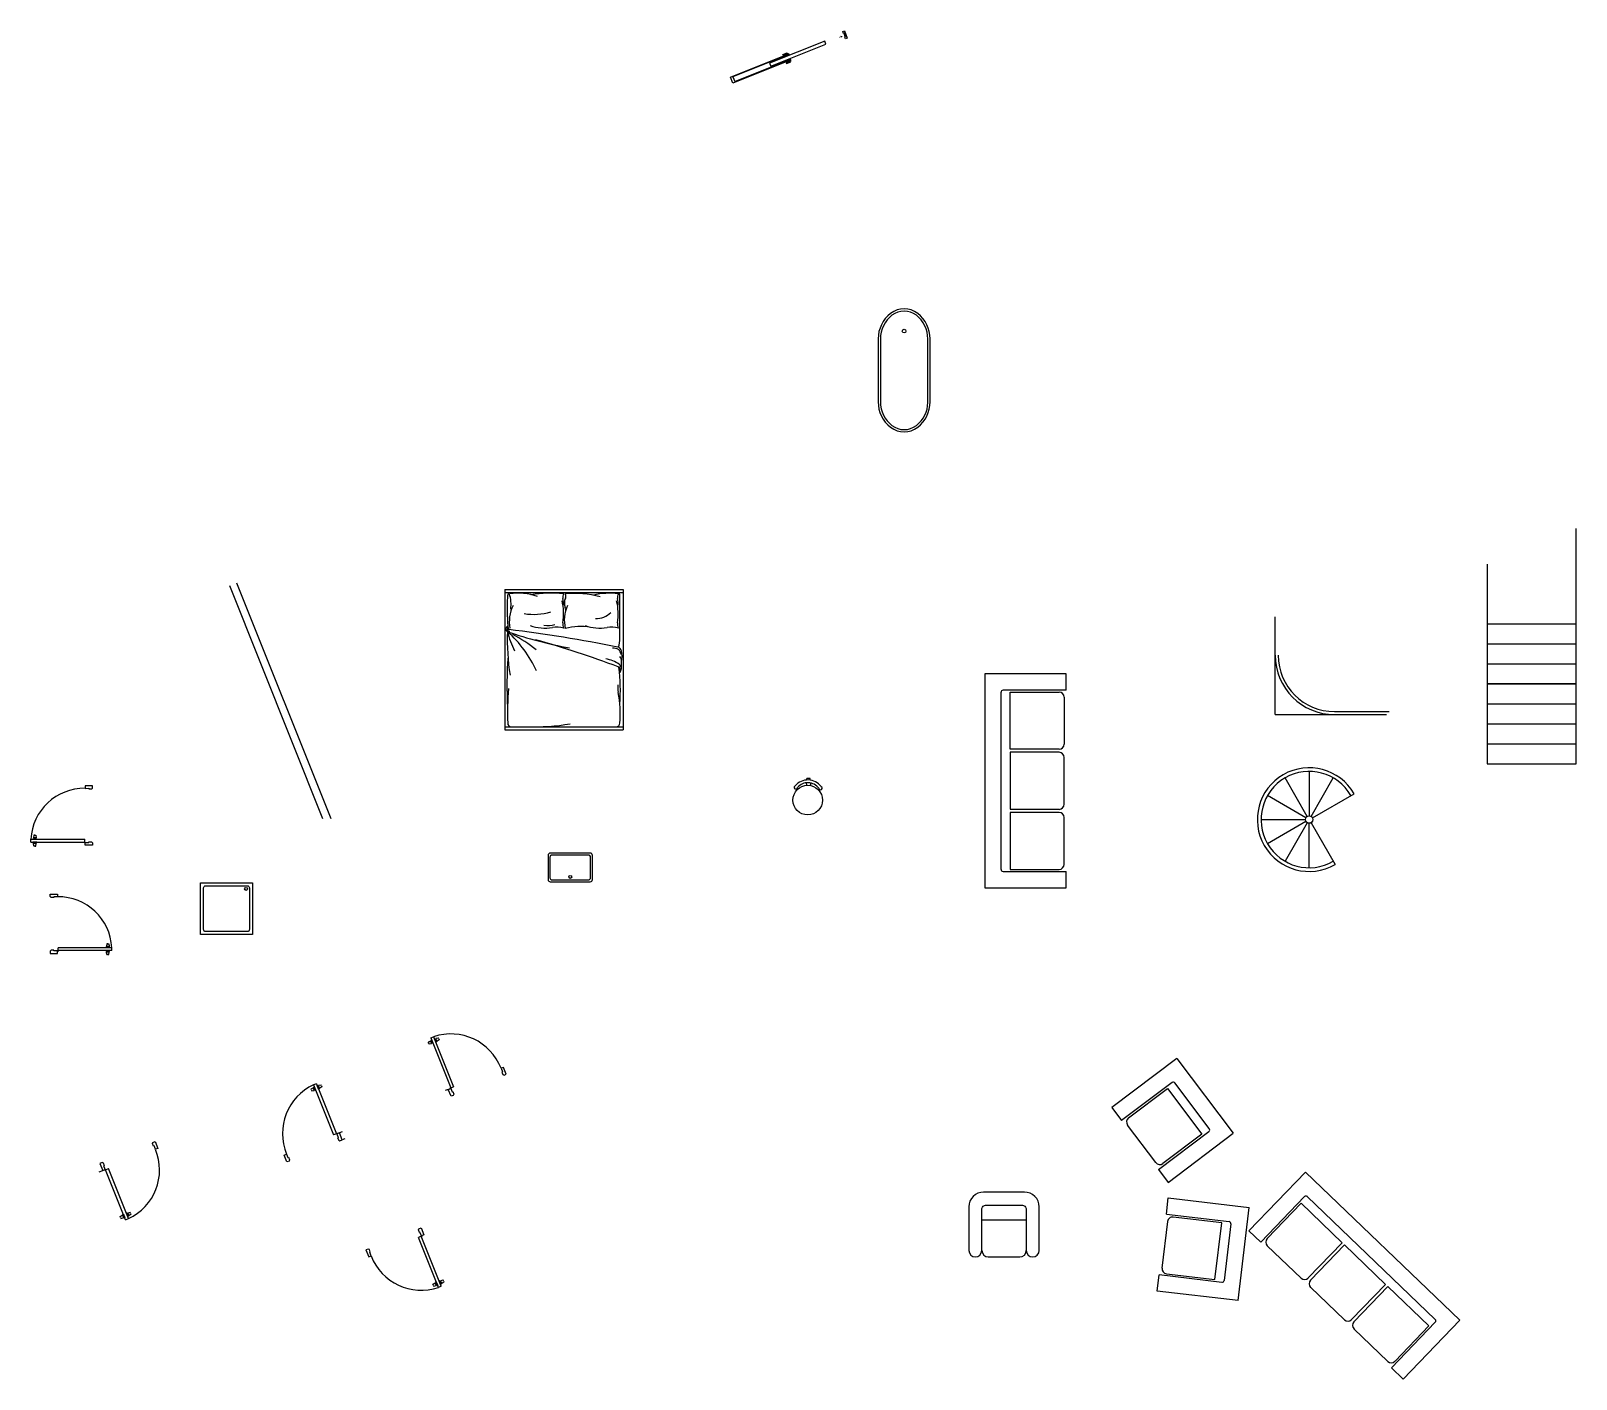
# Model space of a CAD drawing. Header units: millimetres. Extents: x -4534 to 16991, y -2575 to 14176.
# Drawn here: x -4534 to -2447, y 6933 to 8753 of the extents above; entities that cross this region are included whole.
import ezdxf

# ---------------------------------------------------------------- set-up
doc = ezdxf.new("R2010")
doc.units = ezdxf.units.MM

msp = doc.modelspace()

# ---------------------------------------------------------------- linework, layer by layer
for p, q in [((-3431.4, 8743.4), (-3435.1, 8752.7)), ((-2447, 7763.1), (-2447, 8081.1)), ((-2567, 8033.1), (-2567, 7763.1)), ((-4139.3, 7689.1), (-4264.9, 8003.6)), ((-4128.4, 7689.2), (-4255.6, 8007.3)), ((-3893.6, 7998.7), (-3733.8, 7998.7)), ((-3893.6, 7998.7), (-3893.6, 7809.3)), ((-3893.6, 7994.7), (-3733.8, 7994.7)), ((-3733.8, 7998.7), (-3733.8, 7809.3)), ((-3738.5, 7933.1), (-3738.5, 7990.9)), ((-2853.3, 7829.8), (-2853.3, 7961.6)), ((-2567, 7952.1), (-2447, 7952.1)), ((-2567, 7925.1), (-2447, 7925.1)), ((-3736.5, 7891.7), (-3738.5, 7886.1)), ((-3736.2, 7893.4), (-3736.2, 7902.6)), ((-2567, 7898.1), (-2447, 7898.1)), ((-3245.7, 7884.8), (-3245.7, 7596)), ((-3135.6, 7884.8), (-3245.7, 7884.8)), ((-3135.6, 7862.8), (-3135.6, 7884.8)), ((-3223.7, 7860), (-3223.7, 7620.7)), ((-3135.6, 7862.8), (-3220.9, 7862.8)), ((-3211.3, 7860), (-3145.3, 7860)), ((-3211.3, 7783), (-3211.3, 7860)), ((-3138.4, 7853.2), (-3138.4, 7789.9)), ((-2853.3, 7829.8), (-2703.3, 7829.8)), ((-2773.3, 7833.8), (-2699.3, 7833.8)), ((-2567, 7844.1), (-2447, 7844.1)), ((-3893.6, 7813.4), (-3733.8, 7813.4)), ((-3893.6, 7809.3), (-3733.8, 7809.3)), ((-3893.6, 7809.3), (-3733.8, 7809.3)), ((-2567, 7817.1), (-2447, 7817.1)), ((-2567, 7790.1), (-2447, 7790.1)), ((-3145.3, 7783), (-3211.3, 7783)), ((-3145.3, 7778.9), (-3211.3, 7778.9)), ((-3211.3, 7778.9), (-3211.3, 7701.9)), ((-3138.4, 7708.7), (-3138.4, 7772)), ((-2567, 7763.1), (-2447, 7763.1)), ((-3486.1, 7741.4), (-3486.1, 7743.3)), ((-3481.6, 7743.3), (-3486.1, 7743.3)), ((-3481.6, 7741.3), (-3481.6, 7743.3)), ((-2810, 7692.3), (-2840, 7744.3)), ((-2807.5, 7753), (-2807.5, 7693)), ((-2805, 7692.3), (-2775, 7744.3)), ((-4450.5, 7733.8), (-4460.5, 7733.8)), ((-4460.5, 7733.8), (-4460.5, 7730.3)), ((-4460.5, 7730.2), (-4455.4, 7730.3)), ((-4455.4, 7730.3), (-4455.4, 7729.4)), ((-4455.4, 7729.4), (-4451.8, 7729.4)), ((-4451.8, 7729.4), (-4450.5, 7730.6)), ((-4450.5, 7730.6), (-4450.5, 7733.8)), ((-3486.8, 7737.7), (-3486.5, 7734.2)), ((-3480.6, 7737.4), (-3481.2, 7734)), ((-2803.1, 7690.5), (-2746.8, 7723)), ((-3211.3, 7701.9), (-3145.3, 7701.9)), ((-2811.8, 7690.5), (-2863.8, 7720.5)), ((-3211.3, 7697.7), (-3211.3, 7620.7)), ((-3145.3, 7697.7), (-3211.3, 7697.7)), ((-3138.4, 7627.6), (-3138.4, 7690.9)), ((-2872.5, 7688), (-2812.5, 7688)), ((-2811.8, 7685.5), (-2863.8, 7655.5)), ((-2810, 7683.7), (-2840, 7631.7)), ((-2807.5, 7623), (-2807.5, 7683)), ((-2805, 7683.7), (-2772.5, 7627.4)), ((-4533.7, 7657.6), (-4533.7, 7661.5)), ((-4533.7, 7661.5), (-4461, 7661.5)), ((-4531.1, 7662.1), (-4525.8, 7662.1)), ((-4531.1, 7662.1), (-4531.1, 7661.8)), ((-4531.1, 7661.6), (-4531.1, 7662.1)), ((-4525.8, 7661.6), (-4531.1, 7661.6)), ((-4529.8, 7666.8), (-4530.3, 7663.6)), ((-4526.7, 7663.4), (-4530.1, 7663.4)), ((-4528.4, 7667), (-4529.6, 7667)), ((-4529.5, 7663), (-4529.5, 7663.4)), ((-4528.4, 7667), (-4527.2, 7667)), ((-4527.4, 7663), (-4527.4, 7663.4)), ((-4527.1, 7666.8), (-4526.5, 7663.6)), ((-4525.8, 7662.1), (-4525.8, 7661.6)), ((-4461, 7657.6), (-4461, 7661.5)), ((-4533.7, 7657.6), (-4461, 7657.6)), ((-4525.8, 7657.5), (-4531.1, 7657.5)), ((-4531.1, 7657.5), (-4531.1, 7657.1)), ((-4531.1, 7657.1), (-4531.1, 7657.3)), ((-4531.1, 7657.1), (-4525.8, 7657.1)), ((-4529.8, 7652.4), (-4530.3, 7655.6)), ((-4526.7, 7655.8), (-4530.1, 7655.8)), ((-4528.4, 7652.2), (-4529.6, 7652.2)), ((-4529.5, 7656.2), (-4529.5, 7655.8)), ((-4528.4, 7652.2), (-4527.2, 7652.2)), ((-4527.4, 7656.2), (-4527.4, 7655.8)), ((-4527.1, 7652.4), (-4526.5, 7655.6)), ((-4525.8, 7657.1), (-4525.8, 7657.5)), ((-4460.5, 7653.5), (-4460.5, 7657.1)), ((-4460.5, 7657.1), (-4455.4, 7657.1)), ((-4450.5, 7653.5), (-4460.5, 7653.5)), ((-4455.4, 7657.1), (-4455.4, 7658)), ((-4455.4, 7658), (-4451.8, 7658)), ((-4451.8, 7658), (-4450.5, 7656.7)), ((-4450.5, 7656.7), (-4450.5, 7653.5)), ((-3835.4, 7639.7), (-3835.4, 7607)), ((-3778.4, 7642.7), (-3832.4, 7642.7)), ((-3780.9, 7640.2), (-3829.9, 7640.2)), ((-3775.4, 7607), (-3775.4, 7639.7)), ((-3832.9, 7637.2), (-3832.9, 7609.5)), ((-3777.9, 7609.5), (-3777.9, 7637.2)), ((-3220.9, 7618), (-3135.6, 7618)), ((-3211.3, 7620.7), (-3145.3, 7620.7)), ((-3135.6, 7596), (-3135.6, 7618)), ((-3832.4, 7604), (-3778.4, 7604)), ((-3829.9, 7606.5), (-3780.9, 7606.5)), ((-3245.7, 7596), (-3135.6, 7596)), ((-4507.7, 7587.3), (-4497.7, 7587.3)), ((-4507.7, 7584.1), (-4507.7, 7587.3)), ((-4506.4, 7582.9), (-4507.7, 7584.1)), ((-4502.7, 7582.9), (-4506.4, 7582.9)), ((-4497.7, 7583.7), (-4502.7, 7583.7)), ((-4502.7, 7583.7), (-4502.7, 7582.9)), ((-4497.7, 7587.3), (-4497.7, 7583.7)), ((-4497.1, 7511.1), (-4497.1, 7515)), ((-4424.4, 7515), (-4497.1, 7515)), ((-4427.1, 7515.6), (-4432.4, 7515.6)), ((-4432.4, 7515.6), (-4432.4, 7515.1)), ((-4432.4, 7515.1), (-4427.1, 7515.1)), ((-4431.1, 7520.3), (-4431.7, 7517.1)), ((-4431.5, 7516.9), (-4428, 7516.9)), ((-4429.8, 7520.4), (-4430.9, 7520.4)), ((-4430.8, 7516.4), (-4430.8, 7516.9)), ((-4429.8, 7520.4), (-4428.6, 7520.4)), ((-4428.7, 7516.4), (-4428.7, 7516.9)), ((-4428.4, 7520.3), (-4427.9, 7517.1)), ((-4427.1, 7515.6), (-4427.1, 7515.3)), ((-4427.1, 7515.1), (-4427.1, 7515.6)), ((-4424.4, 7511.1), (-4424.4, 7515)), ((-4506.4, 7511.5), (-4507.7, 7510.2)), ((-4507.7, 7510.2), (-4507.7, 7507)), ((-4507.7, 7507), (-4497.7, 7507)), ((-4502.7, 7511.5), (-4506.4, 7511.5)), ((-4502.7, 7510.6), (-4502.7, 7511.5)), ((-4497.7, 7510.6), (-4502.7, 7510.6)), ((-4497.7, 7507), (-4497.7, 7510.6)), ((-4424.4, 7511.1), (-4497.1, 7511.1)), ((-4432.4, 7510.6), (-4432.4, 7511)), ((-4432.4, 7511), (-4427.1, 7511)), ((-4427.1, 7510.6), (-4432.4, 7510.6)), ((-4431.1, 7505.8), (-4431.7, 7509)), ((-4431.5, 7509.3), (-4428, 7509.3)), ((-4429.8, 7505.7), (-4430.9, 7505.7)), ((-4430.8, 7509.7), (-4430.8, 7509.3)), ((-4429.8, 7505.7), (-4428.6, 7505.7)), ((-4428.7, 7509.7), (-4428.7, 7509.3)), ((-4428.4, 7505.8), (-4427.9, 7509)), ((-4427.1, 7511), (-4427.1, 7510.6)), ((-4427.1, 7510.6), (-4427.1, 7510.8)), ((-3996.6, 7386.3), (-3997, 7387.4)), ((-3996.9, 7387.6), (-3994.2, 7389.3)), ((-3992.6, 7386), (-3993.9, 7389.2)), ((-3993.3, 7388.7), (-3993.7, 7388.6)), ((-3993.5, 7393.2), (-3989.9, 7394.7)), ((-3993.5, 7393.2), (-3966.5, 7325.8)), ((-3992.6, 7390.7), (-3993, 7390.6)), ((-3993, 7390.6), (-3992.8, 7390.7)), ((-3993, 7390.6), (-3991.1, 7385.6)), ((-3990.6, 7385.8), (-3992.6, 7390.7)), ((-3989.9, 7394.7), (-3962.9, 7327.2)), ((-3988.8, 7392.3), (-3988.4, 7392.4)), ((-3986.9, 7387.3), (-3988.8, 7392.3)), ((-3988.4, 7392.4), (-3988.6, 7392.3)), ((-3988.4, 7392.4), (-3986.4, 7387.5)), ((-3987, 7391.3), (-3986.6, 7391.4)), ((-3986.4, 7387.5), (-3986.9, 7387.3)), ((-3985.5, 7388.8), (-3986.8, 7392.1)), ((-3983.5, 7393), (-3986.7, 7392.3)), ((-3986.2, 7389.3), (-3985.8, 7389.5)), ((-3982.5, 7390.5), (-3985.3, 7388.8)), ((-3982.9, 7391.8), (-3983.3, 7392.9)), ((-3982.9, 7391.8), (-3982.5, 7390.7)), ((-3996.6, 7386.3), (-3996.1, 7385.2)), ((-3995.9, 7385.1), (-3992.8, 7385.8)), ((-3992.5, 7386.8), (-3992.9, 7386.6)), ((-3991.1, 7385.6), (-3990.6, 7385.8)), ((-3895.6, 7353.5), (-3898.9, 7352.2)), ((-3898.9, 7352.2), (-3897, 7347.5)), ((-3897, 7347.5), (-3897.8, 7347.2)), ((-3897.8, 7347.2), (-3896.5, 7343.8)), ((-3891.9, 7344.2), (-3895.6, 7353.5)), ((-2986.2, 7365.4), (-3074, 7299.1)), ((-2986.2, 7365.4), (-2910, 7264.4)), ((-4155.3, 7324.3), (-4152.5, 7326)), ((-4151, 7322.7), (-4152.3, 7325.9)), ((-4151.6, 7325.4), (-4152, 7325.2)), ((-4148.2, 7331.4), (-4151.9, 7329.9)), ((-4151.9, 7329.9), (-4124.9, 7262.4)), ((-4151, 7327.4), (-4151.4, 7327.2)), ((-4151.4, 7327.2), (-4151.2, 7327.3)), ((-4151.4, 7327.2), (-4149.4, 7322.3)), ((-4149, 7322.5), (-4151, 7327.4)), ((-4148.2, 7331.4), (-4121.2, 7263.9)), ((-4147.2, 7328.9), (-4146.7, 7329.1)), ((-4145.2, 7324), (-4147.2, 7328.9)), ((-4146.7, 7329.1), (-4147, 7329)), ((-4146.7, 7329.1), (-4144.8, 7324.1)), ((-4145.3, 7327.9), (-4144.9, 7328.1)), ((-4143.9, 7325.5), (-4145.2, 7328.7)), ((-4141.9, 7329.6), (-4145, 7329)), ((-4144.5, 7326), (-4144.1, 7326.1)), ((-4140.9, 7327.1), (-4143.6, 7325.4)), ((-4141.2, 7328.4), (-4141.7, 7329.5)), ((-4141.2, 7328.4), (-4140.8, 7327.3)), ((-3970.1, 7323.7), (-3966.8, 7325)), ((-3966.8, 7325), (-3965, 7320.3)), ((-3966.5, 7325.8), (-3962.9, 7327.2)), ((-3896.5, 7343.8), (-3894.8, 7343.1)), ((-3894.8, 7343.1), (-3891.9, 7344.2)), ((-2992.7, 7332.9), (-3060.8, 7281.6)), ((-3051.4, 7285.2), (-2998.7, 7324.9)), ((-2998.7, 7324.9), (-2952.3, 7263.4)), ((-2942.5, 7270.9), (-2988.8, 7332.4)), ((-4154.9, 7323), (-4155.4, 7324.1)), ((-4154.9, 7323), (-4154.5, 7321.9)), ((-4154.3, 7321.8), (-4151.1, 7322.4)), ((-4150.8, 7323.5), (-4151.2, 7323.3)), ((-4149.4, 7322.3), (-4149, 7322.5)), ((-4144.8, 7324.1), (-4145.2, 7324)), ((-3970.1, 7323.7), (-3974.2, 7322.1)), ((-3966.4, 7314.4), (-3970.1, 7323.7)), ((-3963.5, 7315.6), (-3966.4, 7314.4)), ((-3965, 7320.3), (-3964.1, 7320.7)), ((-3964.1, 7320.7), (-3962.8, 7317.3)), ((-3962.8, 7317.3), (-3963.5, 7315.6)), ((-3074, 7299.1), (-3060.8, 7281.6)), ((-4121.2, 7263.9), (-4124.9, 7262.4)), ((-4117.2, 7264.9), (-4120.5, 7263.6)), ((-4120.5, 7263.6), (-4118.6, 7258.9)), ((-4113.5, 7266.4), (-4117.2, 7264.9)), ((-4113.5, 7255.6), (-4117.2, 7264.9)), ((-3014.7, 7225), (-3052.8, 7275.5)), ((-3011.1, 7215.7), (-2943, 7267)), ((-2952.3, 7263.4), (-3005, 7223.7)), ((-2997.8, 7198.1), (-2910, 7264.4)), ((-4369.6, 7250.6), (-4368.9, 7252.2)), ((-4368.2, 7247.2), (-4369.6, 7250.6)), ((-4368.9, 7252.2), (-4365.9, 7253.4)), ((-4367.4, 7247.5), (-4368.2, 7247.2)), ((-4365.6, 7242.8), (-4367.4, 7247.5)), ((-4365.9, 7253.4), (-4362.2, 7244.1)), ((-4362.2, 7244.1), (-4365.5, 7242.8)), ((-4118.6, 7258.9), (-4119.5, 7258.5)), ((-4119.5, 7258.5), (-4118.1, 7255.1)), ((-4118.1, 7255.1), (-4116.5, 7254.4)), ((-4116.5, 7254.4), (-4113.5, 7255.6)), ((-4437.5, 7224.8), (-4440.5, 7223.6)), ((-4440.5, 7223.6), (-4436.8, 7214.3)), ((-4435.9, 7224.1), (-4437.5, 7224.8)), ((-4434.5, 7220.7), (-4435.9, 7224.1)), ((-4435.4, 7220.3), (-4434.5, 7220.7)), ((-4433.5, 7215.6), (-4435.4, 7220.3)), ((-4191.8, 7235.1), (-4188.5, 7236.4)), ((-4188, 7225.8), (-4191.8, 7235.1)), ((-4188.4, 7236.4), (-4186.6, 7231.7)), ((-4185.1, 7227), (-4188, 7225.8)), ((-4186.6, 7231.7), (-4185.8, 7232)), ((-4185.8, 7232), (-4184.4, 7228.6)), ((-4184.4, 7228.6), (-4185.1, 7227)), ((-4441.7, 7212.4), (-4436.8, 7214.3)), ((-4436.8, 7214.3), (-4433.5, 7215.6)), ((-4432.8, 7215.3), (-4429.1, 7216.8)), ((-4405.8, 7147.8), (-4432.8, 7215.3)), ((-4402.1, 7149.3), (-4429.1, 7216.8)), ((-3011.1, 7215.7), (-2997.8, 7198.1)), ((-2812.6, 7212), (-2888.8, 7132.6)), ((-2604.2, 7012), (-2812.6, 7212)), ((-2813.9, 7178.9), (-2872.9, 7117.4)), ((-2637.3, 7013.2), (-2810, 7179)), ((-4399.7, 7157.5), (-4402.9, 7156.8)), ((-3000.4, 7155.2), (-2997.8, 7177.1)), ((-2997.8, 7177.1), (-2888.6, 7164.1)), ((-2903.4, 7038.5), (-2888.6, 7164.1)), ((-2818.5, 7170), (-2864.3, 7122.4)), ((-2763, 7116.7), (-2818.5, 7170)), ((-4412.8, 7150.8), (-4413.2, 7151.9)), ((-4413.1, 7152.1), (-4410.4, 7153.8)), ((-4412.8, 7150.8), (-4412.3, 7149.7)), ((-4412.1, 7149.6), (-4409, 7150.2)), ((-4410.1, 7153.7), (-4408.8, 7150.5)), ((-4409.4, 7153.2), (-4409.9, 7153.1)), ((-4409.2, 7155.1), (-4408.8, 7155.2)), ((-4407.2, 7150.1), (-4409.2, 7155.1)), ((-4408.7, 7151.3), (-4409.1, 7151.1)), ((-4408.8, 7155.2), (-4406.8, 7150.3)), ((-4406.8, 7150.3), (-4407.2, 7150.1)), ((-4407.2, 7150.1), (-4407, 7150.2)), ((-4405.8, 7147.8), (-4402.1, 7149.3)), ((-4404.6, 7156.9), (-4405, 7156.7)), ((-4405, 7156.7), (-4403, 7151.8)), ((-4402.6, 7152), (-4404.6, 7156.9)), ((-4403.2, 7155.7), (-4402.8, 7155.9)), ((-4403, 7156.5), (-4401.7, 7153.3)), ((-4403, 7151.8), (-4402.6, 7152)), ((-4402.6, 7152), (-4402.8, 7151.9)), ((-4402.4, 7153.8), (-4402, 7154)), ((-4398.7, 7154.9), (-4401.5, 7153.2)), ((-4399.1, 7156.3), (-4399.5, 7157.3)), ((-4399.1, 7156.3), (-4398.6, 7155.2)), ((-4009.8, 7135.5), (-4006.8, 7136.7)), ((-4006.8, 7136.7), (-4003.1, 7127.4)), ((-3249.6, 7147.6), (-3189.6, 7147.6)), ((-2998.8, 7145.3), (-3006.3, 7082.5)), ((-3000.4, 7155.2), (-2915.7, 7145.2)), ((-2925.6, 7143.6), (-2991.2, 7151.3)), ((-2934.7, 7067.1), (-2925.6, 7143.6)), ((-2913.3, 7142.1), (-2922.4, 7065.6)), ((-4010.4, 7133.9), (-4009.8, 7135.5)), ((-4009.1, 7130.5), (-4010.4, 7133.9)), ((-4006.7, 7125.4), (-4010.3, 7123.9)), ((-3983.3, 7056.4), (-4010.3, 7123.9)), ((-4008.3, 7130.8), (-4009.1, 7130.5)), ((-4006.4, 7126.1), (-4008.3, 7130.8)), ((-3979.7, 7057.9), (-4006.7, 7125.4)), ((-4003.1, 7127.4), (-4006.4, 7126.1)), ((-2888.8, 7132.6), (-2872.9, 7117.4)), ((-2808.7, 7069.1), (-2763, 7116.7)), ((-4078.4, 7108.1), (-4081.3, 7106.9)), ((-4081.3, 7106.9), (-4077.6, 7097.6)), ((-4076.7, 7107.4), (-4078.4, 7108.1)), ((-4077.6, 7097.6), (-4074.3, 7098.9)), ((-4075.4, 7104), (-4076.7, 7107.4)), ((-4076.2, 7103.6), (-4075.4, 7104)), ((-4074.3, 7098.9), (-4076.2, 7103.6)), ((-3240.8, 7097.6), (-3198.3, 7097.6)), ((-2864.1, 7112.7), (-2818.4, 7068.9)), ((-2760, 7113.8), (-2805.7, 7066.2)), ((-2704.4, 7060.5), (-2760, 7113.8)), ((-3000.2, 7074.9), (-2934.7, 7067.1)), ((-3990.3, 7059.4), (-3990.8, 7060.5)), ((-3990.7, 7060.7), (-3987.9, 7062.4)), ((-3990.3, 7059.4), (-3989.9, 7058.3)), ((-3989.7, 7058.2), (-3986.5, 7058.9)), ((-3987.7, 7062.3), (-3986.4, 7059.1)), ((-3987, 7061.8), (-3987.4, 7061.7)), ((-3986.8, 7063.7), (-3986.4, 7063.8)), ((-3984.8, 7058.7), (-3986.8, 7063.7)), ((-3986.2, 7059.9), (-3986.6, 7059.7)), ((-3986.4, 7063.8), (-3984.4, 7058.9)), ((-3984.4, 7058.9), (-3984.8, 7058.7)), ((-3984.8, 7058.7), (-3984.6, 7058.8)), ((-3979.7, 7057.9), (-3983.3, 7056.4)), ((-3982.2, 7065.5), (-3982.6, 7065.4)), ((-3982.6, 7065.4), (-3980.6, 7060.4)), ((-3980.2, 7060.6), (-3982.2, 7065.5)), ((-3980.7, 7064.3), (-3980.3, 7064.5)), ((-3980.6, 7065.1), (-3979.3, 7061.9)), ((-3980.6, 7060.4), (-3980.2, 7060.6)), ((-3977.3, 7066.1), (-3980.4, 7065.4)), ((-3980.2, 7060.6), (-3980.4, 7060.5)), ((-3980, 7062.4), (-3979.5, 7062.6)), ((-3976.3, 7063.5), (-3979, 7061.8)), ((-3976.6, 7064.9), (-3977.1, 7066)), ((-3976.6, 7064.9), (-3976.2, 7063.8)), ((-3012.7, 7051.4), (-3010.1, 7073.3)), ((-2925.4, 7063.2), (-3010.1, 7073.3)), ((-2805.5, 7056.5), (-2759.9, 7012.7)), ((-2750.2, 7012.9), (-2704.4, 7060.5)), ((-2747.2, 7010), (-2701.5, 7057.6)), ((-2701.5, 7057.6), (-2645.9, 7004.3)), ((-2903.4, 7038.5), (-3012.7, 7051.4)), ((-2680.4, 6932.6), (-2604.2, 7012)), ((-2701.3, 6956.5), (-2747, 7000.3)), ((-2696.3, 6947.8), (-2637.2, 7009.3)), ((-2645.9, 7004.3), (-2691.6, 6956.7)), ((-2696.3, 6947.8), (-2680.4, 6932.6))]:
    msp.add_line(p, q)
for points in [[(-3435.7, 8749.5), (-3435.7, 8749.5), (-3435.8, 8749.7), (-3436.5, 8749.5), (-3437.5, 8752), (-3435.2, 8752.9), (-3431.3, 8743.1), (-3433.6, 8742.2), (-3434.6, 8744.7), (-3433.9, 8745), (-3434, 8745.3), (-3434, 8745.3)], [(-3536.1, 8709.2), (-3534.5, 8705.3), (-3460.2, 8735), (-3461.8, 8738.9)], [(-3517.1, 8720.4), (-3517, 8720.3), (-3517.7, 8720), (-3518.1, 8721.2), (-3512.5, 8723.5), (-3512, 8722.3), (-3514.3, 8721.4), (-3514.3, 8721.5)], [(-3512.7, 8720), (-3513.4, 8721.7), (-3511.1, 8722.6), (-3510.4, 8720.9)], [(-3513, 8710.3), (-3513.1, 8710.4), (-3513.7, 8710.2), (-3513.3, 8709), (-3507.6, 8711.2), (-3508.1, 8712.4), (-3510.4, 8711.5), (-3510.3, 8711.4)], [(-3510.1, 8713.6), (-3509.5, 8711.9), (-3507.2, 8712.8), (-3507.9, 8714.5)], [(-2567, 7871.1), (-2447, 7871.1)], [(-4234.6, 7602.7), (-4234.6, 7532.7), (-4304.6, 7532.7), (-4304.6, 7602.7)]]:
    msp.add_lwpolyline(points, close=True)
for points in [[(-3509.5, 8712), (-3510.2, 8711.7), (-3510.5, 8712.4), (-3585.9, 8682.3), (-3589.2, 8690.5), (-3513.8, 8720.6), (-3514, 8721.3), (-3513.3, 8721.6), (-3512.7, 8720), (-3585.7, 8690.8), (-3583.2, 8684.5), (-3510.2, 8713.7), (-3509.5, 8712)], [(-4109.8, 7257.1), (-4113.5, 7255.6)]]:
    msp.add_lwpolyline(points)
msp.add_lwpolyline([(-3319.5, 8251.2), (-3319.5, 8337.1, 0.23539), (-3336.2, 8371.4, 0.340044), (-3372.8, 8371.4, 0.23539), (-3389.5, 8337.1), (-3389.5, 8252.1, 0.23539), (-3372.8, 8217.7, 0.340044), (-3336.2, 8217.7, 0.23539), (-3319.5, 8252.1)], format="xyb")
for points in [[(-3322.5, 8251.3), (-3322.5, 8337.1, 0.235483), (-3338, 8369, 0.340044), (-3370.9, 8369, 0.235483), (-3386.5, 8337.1), (-3386.5, 8252, 0.235483), (-3370.9, 8220.1, 0.340044), (-3338, 8220.1, 0.230297)], [(-4238.6, 7595.7), (-4238.6, 7539.7, -0.414214), (-4241.6, 7536.7), (-4297.6, 7536.7, -0.414214), (-4300.6, 7539.7), (-4300.6, 7595.7, -0.414214), (-4297.6, 7598.7), (-4241.6, 7598.7, -0.414214)], [(-3267.1, 7106.3, 1), (-3249.6, 7106.3), (-3249.6, 7161.6, -0.414214), (-3243.6, 7167.6), (-3195.6, 7167.6, -0.414214), (-3189.6, 7161.6), (-3189.6, 7106.3, 1), (-3172.1, 7106.3), (-3172.1, 7165.1, 0.414214), (-3192.1, 7185.1), (-3247.1, 7185.1, 0.414214), (-3267.1, 7165.1)]]:
    msp.add_lwpolyline(points, format="xyb", close=True)
for centre, radius in [((-3354.5, 8347.6), 2.5), ((-3484.7, 7714.3), 20), ((-2807.5, 7688), 5), ((-4461, 7657.1), 0.555), ((-4243.1, 7594.4), 2), ((-3805.4, 7610.6), 2), ((-4497.1, 7510.6), 0.555), ((-3967, 7325.5), 0.555), ((-4120.7, 7264.1), 0.555), ((-4433.3, 7215.1), 0.555), ((-4006.2, 7125.6), 0.555)]:
    msp.add_circle(centre, radius)
for centre, radius, start, end in [((-3885.2, 7990.9), 4.7, 126.8699, 180), ((-3876.1, 7911.9), 81.7, 71.0292, 98.0146), ((-3933.8, 7978.4), 48.5, 352.4611, 17.1991), ((-3831.4, 7819.9), 173.8, 84.3095, 98.9414), ((-3808.1, 7988.5), 7.51, 144.3788, 195.1988), ((-3819, 7990.2), 7.74, 335.7877, 21.7124), ((-3800.6, 7857), 136.5, 74.8925, 94.682), ((-3752.4, 7893.4), 100.2, 83.1414, 102.4248), ((-3734.3, 7988.5), 7.51, 144.3788, 195.1988), ((-3743.2, 7990.9), 4.7, 0, 53.1301), ((-5188.5, 7988.9), 1298.6, 358.8115, 0.0896), ((-3840, 7955.6), 47.7, 153.3319, 191.2891), ((-3886.4, 7965.8), 72.1, 350.3711, 14.26), ((-3835.4, 7981.1), 20.8, 347.312, 15.1988), ((-3797.4, 7980.5), 15.9, 155.7877, 202.8808), ((-3765.4, 7956.9), 48, 155.118, 192.9862), ((-3819.5, 7971.1), 8.07, 339.0161, 22.8808), ((-3812.7, 7965.8), 72.1, 350.3711, 14.26), ((-3761.6, 7981.1), 20.8, 347.312, 15.1988), ((-3841.9, 7957.8), 48.4, 175.0554, 195.8557), ((-3854.7, 8042.9), 77.8, 260.432, 287.2702), ((-3835.5, 7973.9), 24.1, 257.148, 292.3825), ((-3803.4, 7951.8), 12.1, 170.3711, 206.9649), ((-3770.2, 7987.3), 27.7, 267.8295, 315.0098), ((-3729.7, 7951.8), 12.1, 170.3711, 206.9649), ((-3888.4, 7945.3), 3.89, 106.3005, 243.9382), ((-3887.3, 7946.2), 3.89, 202.6052, 274.4989), ((-3608.7, 7929.5), 281.7, 177.4941, 189.5094), ((-3995.1, 7823.3), 158.3, 24.3833, 48.4532), ((-3704.8, 8480), 569.3, 250.9969, 259.728), ((-3763.5, 7973.8), 130.7, 194.1894, 206.3096), ((-3888.1, 7946.5), 1.96, 129.3958, 258.1256), ((-4097.3, 6174.5), 1782.3, 78.477, 83.272), ((-3975.8, 7763.1), 198, 51.0376, 62.0856), ((-3839.3, 8008), 61.4, 250.6572, 279.2501), ((-4198.3, 6690.4), 1287.8, 69.1868, 74.408), ((-3824.1, 7915.1), 32.8, 72.3598, 99.3926), ((-3791.6, 7867.3), 81.4, 80.3266, 104.5973), ((-3765.4, 8006.1), 59.5, 250.3559, 279.3926), ((-3750.3, 7915.1), 32.8, 72.3598, 99.3926), ((-3798.2, 7933.9), 59.7, 347.089, 359.2313), ((-3749.6, 7897.6), 22.1, 65.0339, 86.464), ((-3742.6, 7914.5), 6.58, 12.8827, 78.3869), ((-3746.3, 7910.3), 9.52, 4.6849, 50.5984), ((-3768.7, 7908.5), 33.4, 346.9286, 12.8827), ((-2773.3, 7909.8), 80, 180, 270), ((-2773.3, 7909.8), 76, 180, 270), ((-3367.2, 7868.9), 523.7, 175.6972, 183.223), ((-3770.8, 7847.4), 59.4, 58.0112, 76.8651), ((-3742.2, 7889.7), 4.7, 339.7541, 70.6724), ((-3962.8, 7862.9), 225.1, 355.1753, 7.8765), ((-3741.5, 7894.1), 4.18, 359.0101, 59.2976), ((-3746.3, 7902), 10.1, 356.6017, 37.7302), ((-3740.9, 7893.4), 4.7, 339.7541, 0), ((-3740.9, 7893.4), 4.7, 339.7541, 0), ((-3710, 7866), 31.3, 172.4747, 191.3425), ((-3548.9, 7832.5), 341.3, 174.5127, 182.4265), ((-3881.7, 7831.5), 143.8, 354.639, 11.3425), ((-3220.9, 7860), 2.75, 90, 180), ((-3145.3, 7853.2), 6.88, 0, 90), ((-3885.2, 7818.1), 4.7, 180, 270), ((-3854.9, 8113.1), 299.9, 268.3066, 279.4832), ((-3743.2, 7818.1), 4.7, 270, 0), ((-3145.3, 7789.9), 6.88, 270, 0), ((-3145.3, 7772), 6.88, 0, 90), ((-2807.5, 7688), 70, 30, 300), ((-2807.5, 7688), 65, 30, 300), ((-4461.3, 7657.7), 72.6, 89.3802, 176.9413), ((-3500.8, 7731.4), 2.23, 110.7405, 0.7528), ((-3484.5, 7719.2), 22.3, 36.5122, 140.0778), ((-3484.5, 7719.2), 18.6, 36.5122, 138.9658), ((-3467.3, 7730.3), 2.23, 181.0303, 71.9941), ((-3145.3, 7708.7), 6.88, 270, 0), ((-3145.3, 7690.9), 6.88, 0, 90), ((-4530.4, 7663), 0.893, 270, 0), ((-4530.1, 7663.6), 0.178, 170.2742, 270), ((-4529.6, 7666.8), 0.178, 90, 170.2742), ((-4529.6, 7666.8), 0.178, 90, 170.2742), ((-4526.5, 7663), 0.893, 180, 270), ((-4527.2, 7666.8), 0.178, 9.7258, 90), ((-4527.2, 7666.8), 0.178, 9.7258, 90), ((-4526.7, 7663.6), 0.178, 270, 9.7258), ((-4526.7, 7663.6), 0.178, 270, 9.7258), ((-4530.4, 7656.2), 0.893, 0, 90), ((-4530.1, 7655.6), 0.178, 90, 189.7258), ((-4529.6, 7652.4), 0.178, 189.7258, 270), ((-4529.6, 7652.4), 0.178, 189.7258, 270), ((-4526.5, 7656.2), 0.893, 90, 180), ((-4527.2, 7652.4), 0.178, 270, 350.2742), ((-4527.2, 7652.4), 0.178, 270, 350.2742), ((-4526.7, 7655.6), 0.178, 350.2742, 90), ((-4526.7, 7655.6), 0.178, 350.2742, 90), ((-3832.4, 7639.7), 3, 90, 180), ((-3829.9, 7637.2), 3, 90, 180), ((-3780.9, 7637.2), 3, 0, 90), ((-3778.4, 7639.7), 3, 0, 90), ((-3220.9, 7620.7), 2.75, 180, 270), ((-3145.3, 7627.6), 6.88, 270, 0), ((-3832.4, 7607), 3, 180, 270), ((-3829.9, 7609.5), 3, 180, 270), ((-3780.9, 7609.5), 3, 270, 0), ((-3778.4, 7607), 3, 270, 0), ((-4496.9, 7511.2), 72.6, 3.0587, 90.6198), ((-4431.5, 7517.1), 0.178, 170.2742, 270), ((-4431.5, 7517.1), 0.178, 170.2742, 270), ((-4431.7, 7516.4), 0.893, 270, 360), ((-4430.9, 7520.3), 0.178, 90, 170.2742), ((-4430.9, 7520.3), 0.178, 90, 170.2742), ((-4427.8, 7516.4), 0.893, 180, 270), ((-4428.6, 7520.3), 0.178, 9.7258, 90), ((-4428.6, 7520.3), 0.178, 9.7258, 90), ((-4428, 7517.1), 0.178, 270, 9.7258), ((-4431.7, 7509.7), 0.893, 360, 90), ((-4431.5, 7509.1), 0.178, 90, 189.7258), ((-4431.5, 7509.1), 0.178, 90, 189.7258), ((-4430.9, 7505.9), 0.178, 189.7258, 270), ((-4430.9, 7505.9), 0.178, 189.7258, 270), ((-4427.8, 7509.7), 0.893, 90, 180), ((-4428.6, 7505.9), 0.178, 270, 350.2742), ((-4428.6, 7505.9), 0.178, 270, 350.2742), ((-4428, 7509.1), 0.178, 350.2742, 90), ((-3996.9, 7387.5), 0.178, 121.5272, 201.8014), ((-3996.9, 7387.5), 0.178, 121.5272, 201.8014), ((-3994.1, 7389.1), 0.178, 21.8014, 121.5272), ((-3993.6, 7389.6), 0.893, 291.8014, 21.8014), ((-3966.6, 7326), 72.6, 21.1817, 108.7427), ((-3987.3, 7392.1), 0.893, 201.8014, 291.8014), ((-3986.7, 7392.1), 0.178, 102.0756, 201.8014), ((-3985.9, 7388.5), 0.893, 111.8014, 201.8014), ((-3985.4, 7388.9), 0.178, 201.8014, 301.5272), ((-3985.4, 7388.9), 0.178, 201.8014, 301.5272), ((-3983.5, 7392.8), 0.178, 21.8014, 102.0756), ((-3983.5, 7392.8), 0.178, 21.8014, 102.0756), ((-3982.6, 7390.6), 0.178, 301.5272, 21.8014), ((-3982.6, 7390.6), 0.178, 301.5272, 21.8014), ((-3996, 7385.3), 0.178, 201.8014, 282.0756), ((-3996, 7385.3), 0.178, 201.8014, 282.0756), ((-3992.8, 7385.9), 0.178, 282.0756, 21.8014), ((-3992.8, 7385.9), 0.178, 282.0756, 21.8014), ((-3992.2, 7386), 0.893, 21.8014, 111.8014), ((-4121.4, 7264.1), 72.6, 114.8601, 202.4212), ((-4152.4, 7325.8), 0.178, 21.8014, 121.5272), ((-4151.9, 7326.2), 0.893, 291.8014, 21.8014), ((-4145.7, 7328.7), 0.893, 201.8014, 291.8014), ((-4145, 7328.8), 0.178, 102.0756, 201.8014), ((-4144.2, 7325.1), 0.893, 111.8014, 201.8014), ((-4143.7, 7325.6), 0.178, 201.8014, 301.5272), ((-4143.7, 7325.6), 0.178, 201.8014, 301.5272), ((-4141.8, 7329.5), 0.178, 21.8014, 102.0756), ((-4141.8, 7329.5), 0.178, 21.8014, 102.0756), ((-4141, 7327.3), 0.178, 301.5272, 21.8014), ((-4141, 7327.3), 0.178, 301.5272, 21.8014), ((-2991, 7330.7), 2.75, 37.0241, 127.0241), ((-4155.2, 7324.1), 0.178, 121.5272, 201.8014), ((-4155.2, 7324.1), 0.178, 121.5272, 201.8014), ((-4154.3, 7321.9), 0.178, 201.8014, 282.0756), ((-4154.3, 7321.9), 0.178, 201.8014, 282.0756), ((-4151.1, 7322.6), 0.178, 282.0756, 21.8014), ((-4151.1, 7322.6), 0.178, 282.0756, 21.8014), ((-4150.5, 7322.6), 0.893, 21.8014, 111.8014), ((-3047.3, 7279.7), 6.88, 127.0241, 217.0241), ((-2944.6, 7269.2), 2.75, 307.0241, 37.0241), ((-4432.6, 7215.1), 72.6, 294.8601, 22.4212), ((-3009.2, 7229.2), 6.88, 217.0241, 307.0241), ((-2811.9, 7177), 2.75, 46.1722, 136.1722), ((-4399.7, 7157.3), 0.178, 21.8014, 102.0756), ((-4399.7, 7157.3), 0.178, 21.8014, 102.0756), ((-4413, 7151.9), 0.178, 121.5272, 201.8014), ((-4413, 7151.9), 0.178, 121.5272, 201.8014), ((-4412.2, 7149.7), 0.178, 201.8014, 282.0756), ((-4412.2, 7149.7), 0.178, 201.8014, 282.0756), ((-4410.3, 7153.6), 0.178, 21.8014, 121.5272), ((-4410.3, 7153.6), 0.178, 21.8014, 121.5272), ((-4409.8, 7154.1), 0.893, 291.8014, 21.8014), ((-4409, 7150.4), 0.178, 282.0756, 21.8014), ((-4408.3, 7150.5), 0.893, 21.8014, 111.8014), ((-4403.5, 7156.6), 0.893, 201.8014, 291.8014), ((-4402.9, 7156.6), 0.178, 102.0756, 201.8014), ((-4402.9, 7156.6), 0.178, 102.0756, 201.8014), ((-4402.1, 7153), 0.893, 111.8014, 201.8014), ((-4401.6, 7153.4), 0.178, 201.8014, 301.5272), ((-4398.8, 7155.1), 0.178, 301.5272, 21.8014), ((-4398.8, 7155.1), 0.178, 301.5272, 21.8014), ((-2992, 7144.5), 6.88, 83.246, 173.246), ((-2916.1, 7142.4), 2.75, 353.246, 83.246), ((-2859.3, 7117.6), 6.88, 136.1722, 226.1722), ((-4006.6, 7125.2), 72.6, 201.1817, 288.7427), ((-3240.8, 7106.3), 8.75, 180, 270), ((-3198.3, 7106.3), 8.75, 270, 0), ((-2999.4, 7081.7), 6.88, 173.246, 263.246), ((-3990.6, 7060.5), 0.178, 121.5272, 201.8014), ((-3990.6, 7060.5), 0.178, 121.5272, 201.8014), ((-3989.7, 7058.4), 0.178, 201.8014, 282.0756), ((-3989.7, 7058.4), 0.178, 201.8014, 282.0756), ((-3987.8, 7062.2), 0.178, 21.8014, 121.5272), ((-3987.8, 7062.2), 0.178, 21.8014, 121.5272), ((-3987.3, 7062.7), 0.893, 291.8014, 21.8014), ((-3986.6, 7059), 0.178, 282.0756, 21.8014), ((-3985.9, 7059.1), 0.893, 21.8014, 111.8014), ((-3981.1, 7065.2), 0.893, 201.8014, 291.8014), ((-3980.4, 7065.2), 0.178, 102.0756, 201.8014), ((-3980.4, 7065.2), 0.178, 102.0756, 201.8014), ((-3979.6, 7061.6), 0.893, 111.8014, 201.8014), ((-3979.1, 7062), 0.178, 201.8014, 301.5272), ((-3977.2, 7065.9), 0.178, 21.8014, 102.0756), ((-3977.2, 7065.9), 0.178, 21.8014, 102.0756), ((-3976.4, 7063.7), 0.178, 301.5272, 21.8014), ((-3976.4, 7063.7), 0.178, 301.5272, 21.8014), ((-2925.1, 7066), 2.75, 263.246, 353.246), ((-2813.7, 7073.8), 6.88, 226.1722, 316.1722), ((-2800.8, 7061.4), 6.88, 136.1722, 226.1722), ((-2755.1, 7017.6), 6.88, 226.1722, 316.1722), ((-2639.2, 7011.2), 2.75, 316.1722, 46.1722), ((-2742.2, 7005.2), 6.88, 136.1722, 226.1722), ((-2696.6, 6961.4), 6.88, 226.1722, 316.1722)]:
    msp.add_arc(centre, radius, start, end)
at = {"color": 1, "true_color": 0xff0505}
for points in [[(-3441.7, 8743.8), (-3439.9, 8744.5), (-3442.1, 8744.6), (-3440.2, 8745.4)], [(-3439.5, 8743.6), (-3440.6, 8746.3), (-3437.6, 8745.9), (-3440.6, 8746.3)]]:
    msp.add_solid(points, dxfattribs=at)

doc.saveas('drawing.dxf')
